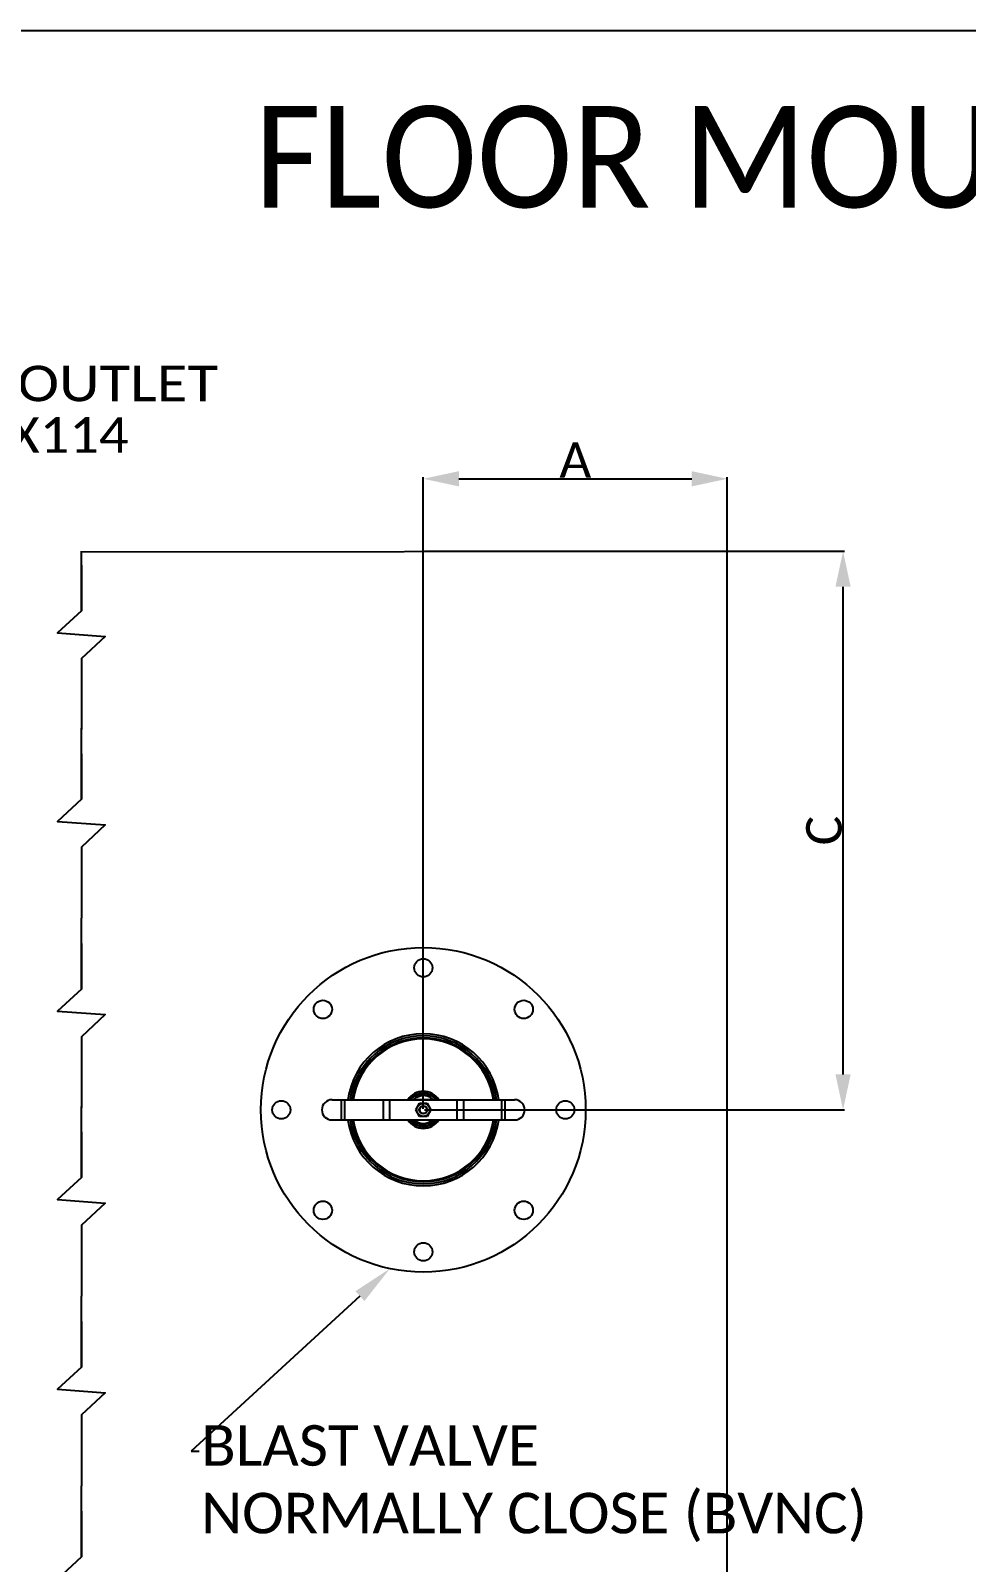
# Model space of a CAD drawing. Header units: millimetres. Extents: x 11802 to 19889, y -472 to 9054.
# Drawn here: x 14405 to 15328, y 7544 to 9054 of the extents above; entities that cross this region are included whole.
import ezdxf
from ezdxf import colors
from ezdxf.entities.mleader import LeaderData, LeaderLine
from ezdxf.enums import TextEntityAlignment as Align
from ezdxf.math import Vec2, Vec3

# ---------------------------------------------------------------- set-up
doc = ezdxf.new("R2010")
doc.units = ezdxf.units.MM
doc.header["$LTSCALE"] = 307.34
doc.header["$PDMODE"] = 3
doc.header["$PDSIZE"] = 8
doc.layers.get('0').update_dxf_attribs({"linetype": 'CONTINUOUS'})
doc.layers.get('Defpoints').update_dxf_attribs({"linetype": 'CONTINUOUS'})
doc.layers.add('00_BUW_DATUM', color=7, linetype='CONTINUOUS')
doc.layers.add('02___PRT_ALL_AXES', color=7, linetype='CONTINUOUS')
doc.styles.get("Standard").update_dxf_attribs({"font": 'calibri.ttf'})
doc.dimstyles.new('DIMSTYLE_2', dxfattribs={"dimtxt": 35, "dimasz": 35, "dimexe": 1.5, "dimexo": 1, "dimgap": 0.875, "dimtad": 1, "dimdec": 0, "dimdsep": 46, "dimtxsty": 'Standard', "dimblk": '_FILLED', "dimblk1": '_FILLED', "dimblk2": '_FILLED', "dimcen": 0.09, "dimazin": 2, "dimtp": 0.01, "dimtm": 0.01, "dimtfac": 1, "dimtdec": 0, "dimtofl": 0, "dimtmove": 0, "dimatfit": 3, "dimldrblk": '_FILLED', "dimfxl": 1, "dimtolj": 1, "dimarcsym": 0})

# ---------------------------------------------------------------- blocks, each defined once
blk = doc.blocks.new('_FILLED')
at = {"color": 0, "linetype": 'ByBlock'}
blk.add_solid([(0, 0), (-1, 0.214), (-1, -0.214)], dxfattribs=at)
blk = doc.blocks.new('*D812')
at = {"color": 0, "linetype": 'Continuous', "lineweight": -2}
for p, q in [((14792.4, 7990.9), (14792.4, 8613.5)), ((14827.4, 8612), (15057, 8612)), ((15092, 7990.9), (15092, 8613.5))]:
    blk.add_line(p, q, dxfattribs=at)
at = {"layer": 'Defpoints', "color": 0}
for p in [(15092, 8612), (14792.4, 7989.9), (15092, 7989.9)]:
    blk.add_point(p, dxfattribs=at)
at = {"color": 0, "linetype": 'ByBlock', "lineweight": -2, "xscale": 35, "yscale": 35, "zscale": 35, "rotation": 180}
blk.add_blockref('_FILLED', (14792.4, 8612), dxfattribs=at)
at = {"color": 0, "linetype": 'ByBlock', "lineweight": -2, "xscale": 35, "yscale": 35, "zscale": 35}
blk.add_blockref('_FILLED', (15092, 8612), dxfattribs=at)
at = {"color": 0, "lineweight": 30, "insert": (14942.2, 8630.5), "char_height": 35, "attachment_point": 5}
blk.add_mtext('\\A1;\\A1;A', dxfattribs=at)
blk = doc.blocks.new('*D813')
at = {"color": 0, "linetype": 'Continuous', "lineweight": -2}
for p, q in [((14793.4, 8540.6), (15207.6, 8540.6)), ((15206.1, 8024.9), (15206.1, 8505.6)), ((14793.4, 7989.9), (15207.6, 7989.9))]:
    blk.add_line(p, q, dxfattribs=at)
at = {"layer": 'Defpoints', "color": 0}
for p in [(14792.4, 8540.6), (15206.1, 8540.6), (14792.4, 7989.9)]:
    blk.add_point(p, dxfattribs=at)
at = {"color": 0, "linetype": 'ByBlock', "lineweight": -2, "xscale": 35, "yscale": 35, "zscale": 35}
for p, rotation in [((15206.1, 8540.6), 90), ((15206.1, 7989.9), 270)]:
    blk.add_blockref('_FILLED', p, dxfattribs=dict(at, rotation=rotation))
at = {"color": 0, "lineweight": 30, "insert": (15187.4, 8265.2), "char_height": 35, "attachment_point": 5, "rotation": 90}
blk.add_mtext('\\A1;\\A1;C', dxfattribs=at)

msp = doc.modelspace()

# ---------------------------------------------------------------- linework, layer by layer
for p, q in [((14455.35303, 8481.84731), (14455.35303, 8540.55233)), ((14455.35303, 8539.9217), (15091.97901, 8540.55233)), ((14455.35303, 8481.84731), (14455.35303, 8539.9217)), ((14455.35303, 8434.84731), (14455.35303, 8364.84731)), ((14455.35303, 8434.84731), (14455.35303, 8364.84731)), ((14455.35303, 8296.02526), (14455.35303, 8366.02526)), ((14455.35303, 8296.02526), (14455.35303, 8366.02526)), ((14455.35303, 8249.02526), (14455.35303, 8179.02526)), ((14455.35303, 8249.02526), (14455.35303, 8179.02526)), ((14455.35303, 8109.02526), (14455.35303, 8179.02526)), ((14455.35303, 8109.02526), (14455.35303, 8179.02526)), ((14455.35303, 8062.02526), (14455.35303, 7992.02526)), ((14455.35303, 8062.02526), (14455.35303, 7992.02526)), ((14455.35303, 7923.2032), (14455.35303, 7993.2032)), ((14455.35303, 7923.2032), (14455.35303, 7993.2032)), ((14455.35303, 7876.2032), (14455.35303, 7806.2032)), ((14455.35303, 7876.2032), (14455.35303, 7806.2032)), ((14455.35303, 7736.2032), (14455.35303, 7806.2032)), ((14455.35303, 7736.2032), (14455.35303, 7806.2032)), ((14455.35303, 7689.2032), (14455.35303, 7619.2032)), ((14455.35303, 7689.2032), (14455.35303, 7619.2032)), ((14455.35303, 7549.2032), (14455.35303, 7619.2032)), ((14455.35303, 7549.2032), (14455.35303, 7619.2032))]:
    msp.add_line(p, q)
at = {"linetype": 'ByBlock'}
msp.add_line((15091.97901, 6239.9217), (15091.97901, 8539.9217), dxfattribs=at)
at = {"color": 0, "linetype": 'Continuous'}
for p, q in [((14702.39524, 7999.9217), (14882.39524, 7999.9217)), ((14711.77474, 7979.9217), (14711.77474, 7999.9217)), ((14714.97567, 7979.9217), (14714.97567, 7999.9217)), ((14752.80365, 7999.9217), (14752.80365, 7979.9217)), ((14759.20549, 7999.9217), (14759.20549, 7979.9217)), ((14783.11826, 8000.0217), (14783.11826, 7999.9217)), ((14783.11826, 8000.0217), (14801.67223, 8000.0217)), ((14801.67223, 8000.0217), (14801.67223, 7999.9217)), ((14825.58499, 7999.9217), (14825.58499, 7979.9217)), ((14831.98684, 7999.9217), (14831.98684, 7979.9217)), ((14869.81482, 7979.9217), (14869.81482, 7999.9217)), ((14873.01574, 7979.9217), (14873.01574, 7999.9217)), ((14702.39524, 7979.9217), (14882.39524, 7979.9217))]:
    msp.add_line(p, q, dxfattribs=at)
msp.add_lwpolyline([(18205.07743, 4777), (12162, 4777), (12162, 9053.78402), (18205.07743, 9053.78402)], close=True, dxfattribs=at)
for points in [[(14455.35303, 8526.84), (14455.35303, 8481.84731), (14431.86643, 8460.0708), (14478.83963, 8456.62382), (14455.35303, 8434.84731), (14455.35303, 8366.02526)], [(14455.35303, 8526.84), (14455.35303, 8481.84731), (14431.86643, 8460.0708), (14478.83963, 8456.62382), (14455.35303, 8434.84731), (14455.35303, 8366.02526)], [(14455.35303, 8341.01794), (14455.35303, 8296.02526), (14431.86643, 8274.24875), (14478.83963, 8270.80177), (14455.35303, 8249.02526), (14455.35303, 8180.2032)], [(14455.35303, 8341.01794), (14455.35303, 8296.02526), (14431.86643, 8274.24875), (14478.83963, 8270.80177), (14455.35303, 8249.02526), (14455.35303, 8180.2032)], [(14455.35303, 8154.01794), (14455.35303, 8109.02526), (14431.86643, 8087.24875), (14478.83963, 8083.80177), (14455.35303, 8062.02526), (14455.35303, 7993.2032)], [(14455.35303, 8154.01794), (14455.35303, 8109.02526), (14431.86643, 8087.24875), (14478.83963, 8083.80177), (14455.35303, 8062.02526), (14455.35303, 7993.2032)], [(14455.35303, 7968.19588), (14455.35303, 7923.2032), (14431.86643, 7901.42669), (14478.83963, 7897.97971), (14455.35303, 7876.2032), (14455.35303, 7807.38114)], [(14455.35303, 7968.19588), (14455.35303, 7923.2032), (14431.86643, 7901.42669), (14478.83963, 7897.97971), (14455.35303, 7876.2032), (14455.35303, 7807.38114)], [(14455.35303, 7781.19588), (14455.35303, 7736.2032), (14431.86643, 7714.42669), (14478.83963, 7710.97971), (14455.35303, 7689.2032), (14455.35303, 7620.38114)], [(14455.35303, 7781.19588), (14455.35303, 7736.2032), (14431.86643, 7714.42669), (14478.83963, 7710.97971), (14455.35303, 7689.2032), (14455.35303, 7620.38114)], [(14455.35303, 7594.19588), (14455.35303, 7549.2032), (14431.86643, 7527.42669), (14478.83963, 7523.97971), (14455.35303, 7502.2032), (14455.35303, 7433.38114)], [(14455.35303, 7594.19588), (14455.35303, 7549.2032), (14431.86643, 7527.42669), (14478.83963, 7523.97971), (14455.35303, 7502.2032), (14455.35303, 7433.38114)]]:
    msp.add_lwpolyline(points)
for radius in [4, 3.5]:
    msp.add_circle((14792.39524, 7989.9217), radius, dxfattribs=at)
for centre, radius, start, end in [((14792.39524, 7989.9217), 75, 7.68224846, 172.31775154), ((14792.39524, 7989.9217), 72.94541, 7.87973843, 172.12010321), ((14792.39524, 7989.9217), 70.9677, 8.10100479, 171.89899521), ((14792.39524, 7989.9217), 69.91626, 8.22368445, 171.77631555), ((14792.39524, 7989.9217), 18.30373, 33.1491713, 146.8508287), ((14792.39524, 7989.9217), 16.50505, 37.48460864, 142.51539136), ((14792.39524, 7989.9217), 15.82, 39.35136238, 102.20608332), ((14792.39524, 7989.9217), 14.02, 45.66848628, 102.20608332), ((14702.39524, 7989.9217), 10, 90, 270), ((14792.39907, 7989.91667), 14.02625, 133.99446041, 134.30788317), ((14792.40503, 7989.91046), 14.03485, 132.54693394, 133.99434243), ((14783.11826, 7999.5217), 0.5, 90, 126.23938989), ((14801.67223, 7999.5217), 0.5, 53.76061011, 90), ((14882.39524, 7989.9217), 10, 270, 90), ((14792.39524, 7989.9217), 75, 187.68224846, 352.31775154), ((14792.39524, 7989.9217), 72.94541, 187.87973843, 352.12010321), ((14792.39524, 7989.9217), 70.9677, 188.10100479, 351.89899521), ((14792.39524, 7989.9217), 69.91626, 188.22368445, 351.77631555), ((14792.39524, 7989.9217), 18.30373, 213.1491713, 326.8508287), ((14792.39524, 7989.9217), 16.50505, 217.48460864, 322.51539136), ((14792.39524, 7989.9217), 15.82, 219.39856554, 320.76700522), ((14792.39524, 7989.9217), 14.02, 225.68084969, 314.2576013), ((14792.39524, 7989.9217), 13.85, 226.29915017, 313.70084983), ((14792.39524, 7989.9217), 13.35, 228.58880403, 311.41119505)]:
    msp.add_arc(centre, radius, start, end, dxfattribs=at)
for points, knots in [([(14780.16337, 7999.95429), (14781.27961, 8001.31534), (14783.98933, 8003.67876), (14787.32878, 8005.01149), (14789.04921, 8005.38375)], [0, 0, 0, 0, 0.4999999881, 1, 1, 1, 1]), ([(14782.91475, 8000.25027), (14783.82346, 8001.08432), (14785.871, 8002.51795), (14788.22328, 8003.36334), (14789.42882, 8003.62426)], [0, 0, 0, 0, 0.5000005845, 1, 1, 1, 1])]:
    msp.add_open_spline(points, degree=3, knots=knots, dxfattribs=at)
at = {"layer": '00_BUW_DATUM', "color": 0, "linetype": 'Continuous'}
for p, q in [((14784.88969, 7989.9217), (14788.64247, 7996.4217)), ((14788.64247, 7983.4217), (14784.88969, 7989.9217)), ((14788.64247, 7996.4217), (14796.14802, 7996.4217)), ((14796.14802, 7996.4217), (14799.9008, 7989.9217)), ((14799.9008, 7989.9217), (14796.14802, 7983.4217)), ((14796.14802, 7983.4217), (14788.64247, 7983.4217))]:
    msp.add_line(p, q, dxfattribs=at)
msp.add_circle((14792.39524, 7989.9217), 6.5, dxfattribs=at)
at = {"layer": '02___PRT_ALL_AXES', "color": 0, "linetype": 'Continuous'}
for centre, radius in [((14792.39524, 7989.9217), 160), ((14792.39524, 8129.9217), 9), ((14693.40029, 8088.91665), 9), ((14891.39019, 8088.91665), 9), ((14652.39524, 7989.9217), 9), ((14932.39524, 7989.9217), 9), ((14693.40029, 7890.92675), 9), ((14891.39019, 7890.92675), 9), ((14792.39524, 7849.9217), 9)]:
    msp.add_circle(centre, radius, dxfattribs=at)

# ---------------------------------------------------------------- texts
at = {"color": 0, "linetype": 'Continuous'}
for s, height, width, p, p2 in [('FLOOR MOUNTED 240 CMH', 100, 0.901592, (14626.23219, 8879.42655), (16238.62563, 8879.42655)), ('BLOWER OUTLET', 35, 1.126644, (14157.81869, 8688.44703), (14590.21168, 8688.44703)), ('AREA 117X114', 35, 1.044662, (14157.71499, 8637.69659), (14501.85896, 8637.69659))]:
    msp.add_text(s, height=height, dxfattribs=dict(at, width=width)).set_placement(p, p2, align=Align.FIT)

# ---------------------------------------------------------------- dimensions: what is measured, and where the dimension line sits
at = {"color": 0, "linetype": 'Continuous', "lineweight": 30}
dim = msp.add_linear_dim(base=(15091.97901, 8612.04686), p1=(14792.39524, 7989.9217), p2=(15091.97901, 7989.9217), text='\\A1;A', dimstyle='DIMSTYLE_2', override={"dimtxsty": 'Standard', "dimldrblk": '_FILLED'}, dxfattribs=at)
dim.commit()
dim.dimension.update_dxf_attribs({"geometry": '*D812', "text_midpoint": (14942.18712, 8630.50263)})
dim = msp.add_linear_dim(base=(15206.12401, 8540.55233), p1=(14792.39524, 7989.9217), p2=(14792.39524, 8540.55233), angle=90, text='\\A1;C', dimstyle='DIMSTYLE_2', override={"dimtxsty": 'Standard', "dimldrblk": '_FILLED'}, dxfattribs=at)
dim.commit()
dim.dimension.update_dxf_attribs({"geometry": '*D813', "text_midpoint": (15187.39901, 8265.23701)})

# ---------------------------------------------------------------- leaders
at = {"color": 0}
ml = msp.add_multileader_mtext('Standard', dxfattribs=at)
ml.set_content('BLAST VALVE \\PNORMALLY CLOSE (BVNC) ')
ml.set_leader_properties(linetype='ByLayer')
ml.build(insert=Vec2(0, 0))
ml.multileader.update_dxf_attribs({"text_right_attachment_type": 6, "arrow_head_size": 40})
ctx = ml.context
ctx.base_point, ctx.char_height, ctx.arrow_head_size, ctx.plane_origin = Vec3(14571.50755, 7653.56167), 40, 40, Vec3(14753.21891, 7755.81527)
ctx.right_attachment = 6
notes = []
notes.append((ctx, [(0, (1, 1, 0), (14563.50755, 7653.56167), (1, 0), 8, [(0, [(14759.39883, 7833.36105)], 0, [])])]))
ctx.mtext.insert, ctx.mtext.flow_direction = Vec3(14573.50755, 7679.06937), 5
for ctx, leaders in notes:
    for number, flags, end, landing, length, lines in leaders:
        leader = LeaderData()
        leader.index, (leader.has_last_leader_line, leader.has_dogleg_vector, leader.attachment_direction) = number, flags
        leader.last_leader_point, leader.dogleg_vector, leader.dogleg_length = Vec3(end), Vec3(landing), length
        for number, points, colour, breaks in lines:
            line = LeaderLine()
            line.index, line.vertices, line.color, line.breaks = number, Vec3.list(points), colors.encode_raw_color(colour), breaks
            leader.lines.append(line)
        ctx.leaders.append(leader)

doc.saveas('drawing.dxf')
